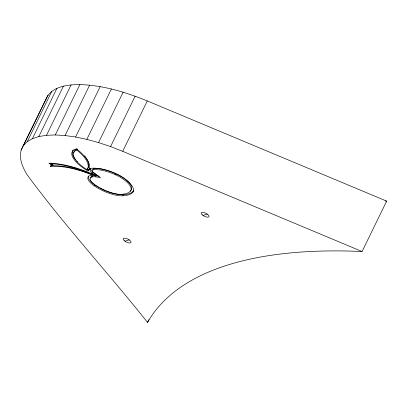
<?xml version="1.0" encoding="UTF-8"?>
<svg xmlns="http://www.w3.org/2000/svg" width="407" height="407" viewBox="0 0 407 407"><rect width="100%" height="100%" fill="white"/><g stroke="black" fill="none" stroke-linecap="round" stroke-linejoin="round"><path stroke-width="0.61" d="M21.174 150.035C18.849 158.516 22.517 167.079 26.796 174.277C64.489 225.656 107.957 272.537 147.543 322.43A641.549 246.545 26 0 1 362.072 251.516L386.65 201.124L147.293 100.936C125.834 92.196 103.2 85.261 79.879 84.57C67.486 84.615 50.946 86.355 45.747 99.644L21.174 150.035L48.057 95.085M45.569 100.809L45.747 99.644M23.479 145.477L27.233 141.672L51.811 91.285M27.233 141.672L32.382 138.68L56.96 88.288M32.382 138.68L38.843 136.543L63.421 86.152M38.843 136.543L46.525 135.297L71.098 84.905M46.525 135.297L55.301 134.956L79.879 84.57M55.301 134.956L65.044 135.531L89.621 85.144M53.037 164.514L52.182 165.629M65.044 135.531L75.61 137.011L100.188 86.62M76.842 150.051L77.427 150.509A36.569 14.052 26 0 1 87.271 169.419L87.052 169.663L85.292 168.579A25.763 9.9 26 0 1 75.829 150.407L76.842 150.051L77.391 148.931M75.61 137.011L86.833 139.372L111.406 88.98M86.833 139.372L98.545 142.577L123.118 92.191M87.052 169.663L87.815 168.295A36.569 14.052 26 0 0 84.564 155.881M76.557 148.85L74.506 149.562A27.386 10.526 26 0 0 84.564 168.885L87.978 170.981L89.255 169.037A38.192 14.677 26 0 0 89.759 168.122M93.559 169.704L94.973 169.622A28.439 10.928 26 0 1 113.548 173.921L118.137 176.063A19.261 7.402 26 0 1 130.912 190.42L129.787 191.753A39.85 15.313 26 0 1 122.171 194.271L119.409 194.332A23.163 8.903 26 0 1 95.396 185.348A11.808 4.538 26 0 1 91.137 177.35L92.109 176.953A12.831 4.93 26 0 1 95.711 176.842L100.524 177.63L96.154 174.628A28.77 11.055 26 0 1 94.246 173.229L93.554 172.66A5.143 1.979 26 0 1 93.132 169.775L93.559 169.704L94.103 168.584L95.518 168.503A28.439 10.928 26 0 1 108.033 170.594M95.65 174.084A31.385 12.062 26 0 0 95.925 174.272L95.375 175.392A31.385 12.062 26 0 1 92.506 173.301L93.055 172.181A7.769 2.986 26 0 1 90.446 168.386M91.834 177.035L92.659 175.834A12.831 4.93 26 0 1 96.261 175.722L99.211 176.2M133.817 190.44A21.886 8.41 26 0 1 133.089 191.468L132.54 192.587A42.47 16.321 26 0 1 122.833 195.798A25.789 9.91 26 0 1 94.144 185.785A14.423 5.545 26 0 1 89.774 175.646A15.451 5.937 26 0 1 92.842 175.275L93.386 174.155M95.711 176.842L96.261 175.722M98.545 142.577L110.567 146.586L135.139 96.194M94.144 185.785L94.689 184.666A14.423 5.545 26 0 1 88.502 176.028M110.567 146.586L122.716 151.328L147.293 100.936M115.532 174.791L116.076 173.667M122.833 195.798L123.377 194.673A42.47 16.321 26 0 0 133.089 191.468M130.25 191.346L131.456 189.296A19.261 7.402 26 0 0 123.891 178.124M147.543 322.43L148.921 319.602M87.978 170.981L88.711 170.157A38.192 14.677 26 0 0 78.429 150.407L76.47 148.881M130.332 190.634L130.795 190.227M92.379 175.916L91.687 176.236A11.808 4.538 26 0 0 90.736 177.752M124.99 241.249L129.192 239.86M203.022 215.456L207.219 214.067M94.103 168.584L93.681 168.656A5.143 1.979 26 0 0 92.928 170.04M50.773 165.476L52.64 165.323M95.599 174.364L96.194 174.461M122.716 151.328L362.072 251.516M114.092 172.802L115.583 173.453M95.375 175.392L91.229 173.555A65.486 25.168 26 0 0 48.886 163.171A4.36 1.674 26 0 1 50.224 166.595L55.937 166.326A59.615 22.909 26 0 1 92.842 175.275M116.6 173.926L118.681 174.944A19.261 7.402 26 0 1 123.453 177.813M87.062 168.961L88.523 169.861M385.358 201.068A641.549 246.545 26 0 1 386.65 201.124M92.506 173.301A7.769 2.986 26 0 1 91.779 168.254A31.054 11.935 26 0 1 115.847 173.825A21.886 8.41 26 0 1 132.54 192.587M95.38 173.896A31.385 12.062 26 0 1 93.055 172.181M51.511 163.899A4.36 1.674 26 0 1 51.145 165.395M50.895 163.161A4.36 1.674 26 0 1 51.241 163.538M77.437 161.62A27.386 10.526 26 0 1 76.689 160.841M75.473 159.452A27.386 10.526 26 0 1 73.204 149.888M73.794 153.037A25.763 9.9 26 0 1 76.379 149.288M123.377 194.673A25.789 9.91 26 0 1 110.109 192.328M109.595 192.15A25.789 9.91 26 0 1 107.01 191.183M106.497 190.975A25.789 9.91 26 0 1 104.94 190.313M104.426 190.084A25.789 9.91 26 0 1 102.376 189.118M101.872 188.868A25.789 9.91 26 0 1 99.868 187.82M98.891 187.276A25.789 9.91 26 0 1 94.689 184.666M108.532 170.752A28.439 10.928 26 0 1 111.554 171.8M112.062 171.993A28.439 10.928 26 0 1 113.589 172.593M52.9 165.293L52.493 165.634L58.547 165.898A60.623 23.296 26 0 1 88.812 173.24L92.954 174.745L91.178 173.962A64.479 24.776 26 0 0 52.691 163.843L50.539 163.772L52.081 164.362L52.9 165.293M124.196 240.629A4.319 1.659 26 0 0 130.866 242.603A4.319 1.659 26 0 0 126.211 238.431A4.319 1.659 26 0 0 124.196 240.629M202.223 214.835A4.319 1.659 26 0 0 208.893 216.809A4.319 1.659 26 0 0 204.238 212.637A4.319 1.659 26 0 0 202.223 214.835"/></g></svg>
